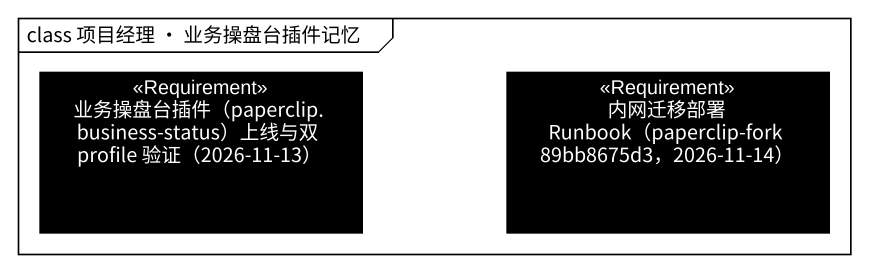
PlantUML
@startuml
mainframe class 项目经理 · 业务操盘台插件记忆
hide circle
hide empty members
class "业务操盘台插件（paperclip.business-status）上线与双 profile 验证（2026-11-13）" as 业务操盘台插件_paperclip_business <<Requirement>> #000000
class "内网迁移部署 Runbook（paperclip-fork 89bb8675d3，2026-11-14）" as 内网迁移部署_Runbook_paperclip <<Requirement>> #000000
@enduml
